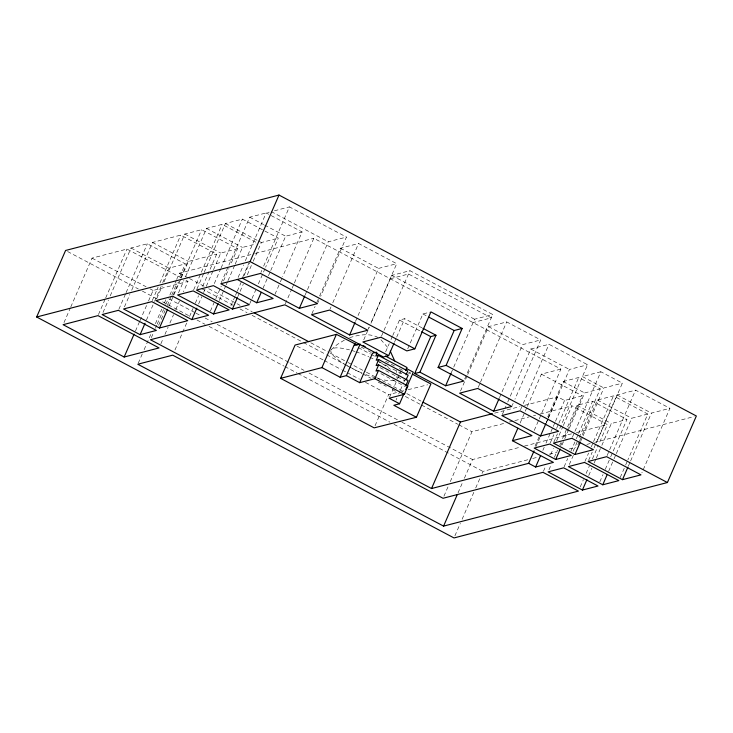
<?xml version="1.0" encoding="UTF-8"?>
<svg xmlns="http://www.w3.org/2000/svg" width="733" height="733" viewBox="0 0 733 733"><rect width="100%" height="100%" fill="white"/><g stroke="black" fill="none" stroke-linecap="round" stroke-linejoin="round"><path stroke-width="0.55" stroke-dasharray="3.67 2.75" d="M63.991 322.602L70.322 308.043M70.771 307.008L92.019 258.135L126.937 249.073L180.996 277.697M98.451 314.576L105.231 298.982M105.689 297.946L126.937 249.073M103.014 312.469L108.438 299.999M110.243 295.839L131.042 248.011L147.342 243.777L185.33 263.889L178.999 278.439M118.865 309.28L125.645 293.686M126.094 292.641L147.342 243.777M124.445 306.907L129.878 294.428M131.683 290.268L152.482 242.44L180.749 235.11L216.675 254.122L209.446 270.761M135.468 331.023L139.536 321.659M139.985 320.623L148.121 301.904M148.57 300.869L153.096 290.47L188.005 281.408L183.488 291.807M152.262 300.612L158.145 287.089M159.95 282.929L180.749 235.11M146.426 320.101L154.104 302.427M154.562 301.391L160.893 286.832M162.699 282.672L169.03 268.122L185.33 263.889M156.798 298.514L162.222 286.035M164.027 281.875L184.826 234.047L201.612 229.686L237.538 248.707L230.758 264.301M138.244 363.192L142.312 353.828M144.117 349.678L151.355 333.039M155.423 323.684L161.755 309.124M164.467 302.885L165.823 299.77M151.337 337.656L153.6 332.461M155.405 328.302L156.761 325.186M157.21 324.142L163.541 309.583M165.805 304.387L168.068 299.192M169.873 295.033L176.204 280.473M176.653 279.438L179.365 273.198L254.314 253.737M158.658 325.232L164.98 310.673M167.243 305.478L171.311 296.114M171.769 295.078L177.194 282.599M173.125 295.188L179.008 281.674M180.813 277.514L201.612 229.686M168.966 306.174L173.492 295.775M173.941 294.739L180.721 279.136M181.17 278.1L188.408 261.461L216.675 254.122M178.495 292.879L183.919 280.4M185.733 276.24L206.523 228.412L222.136 224.362L256.074 242.321M160.884 343.795L163.138 338.591M164.952 334.431L168.114 327.156M169.928 322.996L173.538 314.677M175.801 309.482L179.42 301.162M193.659 289.865L222.136 224.362M196.939 289.013L203.719 273.418M204.177 272.374L225.425 223.51L242.339 219.112L278.274 238.133L265.612 267.243M174.967 349.971L186.723 322.932M189.554 316.509L193.045 308.382M195.308 303.178L198.588 295.711M202.665 286.356L208.987 271.796M198.597 304.012L201.767 296.737M203.572 292.577L205.836 287.382M206.285 286.337L213.065 270.743M213.523 269.698L220.752 253.068L237.538 248.707M214.311 283.579L220.642 269.02M221.091 267.985L242.339 219.112M221.238 282.7L249.724 217.197L269.213 212.139M210.408 311.094L214.027 302.775M215.832 298.615L221.265 286.136M223.519 280.941L228.943 268.461M219.396 300.457L223.922 290.057M224.371 289.022L225.727 285.907M226.176 284.862L227.532 281.747M227.99 280.702L234.771 265.108M235.22 264.072L242.458 247.433L255.982 243.924M238.133 277.395L243.558 264.915M245.363 260.756L266.161 212.927L302.088 231.949L282.645 276.662M242.77 277.111L249.101 262.561M230.941 305.762L235.009 296.407M235.467 295.362L236.823 292.247M237.272 291.203L242.247 279.768M244.052 275.608L249.477 263.138M237.84 296.59L239.654 292.43M240.103 291.395L243.264 284.12M247.333 274.756L252.766 262.286M253.215 261.241L261.351 242.531L278.274 238.133M260.939 272.392L261.846 270.312M263.651 266.161L289.425 206.889L346.443 237.08L320.678 296.343M249.788 303.636L251.602 299.476M252.051 298.441L255.67 290.121M258.382 283.882L265.163 268.287M263.046 288.206L268.021 276.772M268.47 275.727L270.275 271.567M270.734 270.532L285.65 236.218L302.088 231.949M274.967 294.336L279.933 282.901M280.391 281.857L282.196 277.697M285.348 303.792L291.679 289.233M292.137 288.197L293.942 284.038M294.391 282.993L313.834 238.289L560.901 369.084L541.458 413.788M305.221 294.822L307.026 290.662M307.484 289.627L328.274 241.798L346.443 237.08M311.919 313.724L315.089 306.44M316.894 302.28L319.157 297.085M319.606 296.04L340.405 248.221L358.574 243.503L396.718 263.697L370.953 322.96M317.966 302.582L318.873 300.503M330.088 309.005L330.995 306.925M332.8 302.766L358.574 243.503M355.496 321.439L378.549 268.406L396.718 263.697M368.232 329.199L369.139 327.12M363.742 339.883L369.148 327.449M370.953 323.299L391.779 275.416L409.949 270.697L492.723 314.521L466.49 374.838M381.462 336.2L409.949 270.697M385.64 351.849L389.214 343.649M391.001 339.544L392.338 336.465M392.778 335.439L399.476 320.055L404.717 318.69L421.869 327.77M394.455 342.284L396.241 338.179M396.69 337.153L404.717 318.69M407.722 348.853L422.886 313.971L429.895 312.157M375.049 425.781L388.609 394.592L397.286 392.412M389.571 397.231L397.075 379.969M397.524 378.952L399.283 374.893M399.732 373.876L401.052 370.834M396.022 400.172L396.901 398.138M398.679 394.061L400.007 391.001M400.447 389.983L403.553 382.846M404.002 381.82L404.882 379.786M451.024 373.344L453.278 368.158M453.727 367.123L474.553 319.231L492.723 314.521M464.695 378.988L466.041 375.882M460.498 391.092L467.278 375.498M467.727 374.462L488.526 326.634L506.695 321.915L540.725 339.929L514.96 399.192M478.218 387.418L480.023 383.258M480.472 382.223L506.695 321.915M443.941 496.195L448.459 485.796M450.273 481.636L471.97 431.737L504.918 423.179M458.043 492.833L462.569 482.442M464.374 478.283L472.51 459.564L520.045 447.222M499.503 397.671L522.556 344.647L540.725 339.929M502.325 414.511L505.944 406.201M507.749 402.041L530.802 349.009L548.98 344.299L587.591 364.741L559.288 429.584M454.9 535.86L460.324 523.389M462.138 519.23L473.894 492.191M475.699 488.031L480.216 477.641M482.03 473.481L482.928 471.401L528.273 459.628M512.248 405.431L513.146 403.352M520.494 409.802L522.757 404.598M523.206 403.562L548.98 344.299M520.118 423.023L526.899 407.42M527.348 406.384L541.366 374.151L560.901 369.084M534.229 430.427L538.746 420.027M539.195 418.992L541.009 414.832M535.099 446.012L539.167 436.648M547.753 416.894L563.127 381.545L578.731 377.495L600.254 388.893L578.099 439.837M546.369 422.483L547.725 419.368M548.174 418.323L569.422 369.459L587.591 364.741M535.878 446.699L539.946 437.344M546.277 422.785L548.082 418.625M548.541 417.581L557.584 396.791L564.547 400.475L582.359 395.857L563.824 438.481M542.841 450.383L544.198 447.267M546.012 443.108L550.529 432.708M550.978 431.673L552.792 427.513M553.241 426.469L555.046 422.309M555.504 421.273L564.547 400.475M550.245 442.998L553.864 434.678M556.576 428.439L558.381 424.279M558.839 423.243L578.731 377.495M553.864 442.063L557.483 433.744M543.428 471.292L545.691 466.096M550.666 454.652L553.378 448.413M556.539 441.138L562.871 426.579M563.32 425.543L571.914 405.789L607.364 424.554L598.769 444.308M548.962 469.807L551.225 464.612M554.386 457.328L557.547 450.053M559.81 444.849L560.718 442.769M562.523 438.618L576.99 405.34L592.603 401.29L626.953 419.468L612.935 451.702M560.653 445.756L562.009 442.64M562.046 444.931L564.309 439.727M564.758 438.691L568.826 429.327M569.284 428.292L584.65 392.943L600.254 388.893M572.363 437.253L600.84 371.75L622.372 383.148L596.598 442.411M564.126 466.793L567.736 458.473M570.906 451.198L575.881 439.763M576.33 438.719L578.135 434.559M578.594 433.524L592.603 401.29M573.133 451.271L577.65 440.872M569.33 464.52L573.398 455.166M577.916 444.766L579.272 441.642M579.73 440.606L597.358 400.053L613.457 395.875L647.798 414.063L627.906 459.811M580.811 440.973L582.625 436.822M583.074 435.778L603.873 387.949L622.372 383.148M584.971 461.378L588.59 453.058M591.302 446.828L593.107 442.668M593.565 441.623L613.457 395.875M588.59 460.443L592.209 452.124M594.014 447.964L595.819 443.804M596.277 442.769L617.067 394.94L635.566 390.139L669.916 408.318L641.888 472.785M580.234 486.941L583.404 479.666M586.116 473.426L589.277 466.142M592.447 458.867L598.32 445.352M588.736 475.515L591.898 468.231M594.161 463.036L595.966 458.876M596.415 457.832L601.39 446.397M601.839 445.362L611.34 423.527L626.953 419.468M607.089 455.642L635.566 390.139M599.823 481.856L602.993 474.581M605.247 469.377L610.222 457.942M610.671 456.897L612.486 452.747M608.647 471.264L613.622 459.829M614.071 458.785L615.885 454.625M616.334 453.59L631.709 418.241L647.798 414.063M620.219 477.485L625.194 466.041M625.643 465.006L627.457 460.846M628.355 466.142L630.169 461.992M630.618 460.947L651.417 413.119L669.916 408.318M344.363 340.13L337.299 344.446L331.188 349.65A35.853 8.796 23.5 0 1 349.513 349.87M349.577 337.702C358.492 334.862 369.23 332.91 377.907 337.4M274.463 210.774L289.425 206.889M255.414 253.453L313.834 238.289M390.332 278.742L408.501 274.023L491.275 317.847L473.106 322.557M408.51 373.418L410.434 372.914M600.84 371.75L582.341 376.551L603.873 387.949M494.674 413.119L520.054 406.531M524.471 405.386L557.584 396.791M509.307 422.043L513.705 420.898M514.804 420.614L529.079 416.903M533.468 415.767L535.667 415.199M540.065 414.053L571.914 405.789M524.462 446.076L571.997 433.734M576.413 432.589L607.364 424.554M532.689 458.482L538.224 457.044M549.283 454.176L557.016 452.169M569.184 449.008L575.817 447.286M586.876 444.418L590.193 443.557M594.619 442.402L694.142 416.573M401.62 391.33L403.791 390.781M408.125 389.699L427.651 384.798M271.256 211.608L328.274 241.798M340.405 248.221L378.549 268.406M391.779 275.416L474.553 319.231M488.526 326.634L522.556 344.647M530.802 349.009L569.422 369.459M617.067 394.94L651.417 413.119M563.127 381.545L584.65 392.943M597.358 400.053L631.709 418.241M249.724 217.197L263.697 224.591M264.695 225.123L285.65 236.218M541.366 374.151L582.359 395.857M422.886 313.971L426.918 316.106M576.99 405.34L611.34 423.527M225.425 223.51L257.356 240.415M258.355 240.946L261.351 242.531M399.476 320.055L420.66 331.27M206.523 228.412L242.458 247.433M184.826 234.047L220.752 253.068M361.149 347.057L364.182 348.67M368.232 350.805L371.264 352.417M408.666 372.208L410.682 373.28M385.567 361.25L395.38 366.445M399.311 368.525L404.213 371.127M358.382 347.644L370.422 354.012M371.42 354.543L374.435 356.137M379.135 361.781L388.948 366.976M392.87 369.056L402.683 374.251M152.482 242.44L188.408 261.461M380.042 367.636L390.836 373.344M391.825 373.867L404.579 380.619M380.885 373.656L391.679 379.364M392.659 379.886L405.413 386.639M179.365 273.198L188.463 278.018M189.481 278.549L204.644 286.576M208.685 288.72L240.03 305.313M245.088 307.988L252.17 311.736M310.81 342.778L329.016 352.417M330.024 352.949L347.213 362.056M348.221 362.588L365.41 371.686M366.427 372.227L375.525 377.037M376.533 377.577L405.862 393.099M406.87 393.63L421.026 401.125M131.042 248.011L169.03 268.122M186.008 280.345L188.005 281.408M201.639 288.628L232.911 305.175M239.966 308.914L247.03 312.652M252.07 315.327L302.509 342.018M303.517 342.558L325.709 354.305M326.716 354.836L343.869 363.916M344.876 364.448L348.908 366.582M349.916 367.123L362.02 373.528M363.027 374.059L371.1 378.338M378.164 382.067L386.227 386.346M392.283 389.544L396.315 391.688M405.395 396.489L420.531 404.497M421.539 405.037L457.85 424.26M458.858 424.792L471.97 431.737M297.076 346.141L323.226 359.976M324.233 360.517L341.331 369.56M342.338 370.101L346.361 372.227M347.369 372.758L359.436 379.144M365.474 382.342L388.609 394.592M92.019 258.135L146.087 286.759M150.091 288.884L153.096 290.47M168.746 298.752L194.987 312.643M195.995 313.183L201.034 315.85M205.075 317.985L212.139 321.732M217.188 324.398L288.839 362.331M289.847 362.862L303.975 370.348M309.024 373.015L400.859 421.631M401.867 422.171L472.51 459.564M67.601 251.529L138.345 288.976M142.385 291.12L156.532 298.606M162.598 301.822L190.892 316.793M196.948 320.009L205.038 324.288M209.079 326.423L283.854 366.014M284.871 366.546L296.993 372.969M298.001 373.5L389.965 422.181M394.006 424.325L482.928 471.401M380.903 339.681L388.719 348.642M396.571 370.577L396.745 372.529M394.226 380.326A35.853 8.796 23.5 0 1 365.74 374.536M361.882 372.978A35.853 8.796 23.5 0 1 351.602 368.158M350.713 367.691A35.853 8.796 23.5 0 1 346.874 365.565M345.949 365.025A35.853 8.796 23.5 0 1 330.885 350.356M351.767 350.502A35.853 8.796 23.5 0 1 354.836 351.437M355.89 351.785A35.853 8.796 23.5 0 1 368.781 356.806M369.716 357.237A35.853 8.796 23.5 0 1 374.389 359.463M377.074 360.847A35.853 8.796 23.5 0 1 390.478 369.331M396.755 376.469A35.853 8.796 23.5 0 1 396.901 378.191"/><path stroke-width="1.1" d="M36.65 317.004L65.585 250.466L278.998 195.06L696.35 415.996L667.415 482.534L454.002 537.94L36.65 317.004L250.072 261.599L414.832 348.826L430.894 311.892L462.166 328.448L446.104 365.382L438.096 367.462L454.158 330.528L462.166 328.448M124.161 357.017L159.07 347.946L98.002 315.621L63.084 324.682L124.161 357.017L134.102 334.138M140.095 334.66L156.395 330.427L118.407 310.325L102.107 314.549L140.095 334.66L145.07 323.226M159.473 328.008L187.74 320.669L151.813 301.648L123.547 308.987L159.473 328.008L167.61 309.289M191.817 319.606L208.603 315.254L172.676 296.233L155.891 300.585L191.817 319.606L196.792 308.172M213.523 313.971L229.136 309.922L193.21 290.9L177.597 294.959L213.523 313.971L218.04 303.581M250.072 261.599L278.998 195.06M232.416 309.069L249.339 304.681L213.413 285.659L196.49 290.048L232.416 309.069L237.391 297.635M242.321 278.155L299.348 308.336L317.517 303.627L260.49 273.436L220.789 283.744L256.715 302.766L261.241 292.366M299.348 308.336L304.772 295.866M412.706 374.352L430.903 383.982L416.436 417.26L374.142 427.861L280.602 378.347L295.069 345.069L336.401 334.34L357.108 344.922M280.602 378.347L321.934 367.609L336.401 334.34M349.614 334.954L367.783 330.235L329.639 310.041L311.47 314.759L349.614 334.954L355.038 322.474M321.934 367.609L340.139 377.248L354.607 343.979M355.084 343.85L354.369 345.518L359.179 344.263M340.139 377.248L346.397 375.626L360.141 344.015M346.397 375.626L359.692 382.663L372.501 353.214L376.551 352.161M377.11 352.94L375.754 356.055L378.292 355.404L407.731 370.99L406.045 374.847M378.292 355.404L376.194 360.224L378.723 359.564L408.162 375.149L405.99 380.143M378.723 359.564L376.121 365.556L378.659 364.897L408.089 380.482L405.862 385.613M378.659 364.897L375.974 371.054L378.512 370.394L407.951 385.979L404.332 394.299L389.131 398.248L399.577 403.773L404.011 393.575M359.692 382.663L374.893 378.714L378.512 370.394M517.855 428.219L512.431 440.698L553.424 462.395L535.612 467.022L528.649 463.329L431.526 488.545L150.43 339.736L284.899 304.827L383.414 356.98L388.655 355.624L394.006 343.31M405.642 370.605L406.998 367.48L385.411 356.055M405.789 389.498L413.32 372.172L406.302 368.452M414.686 373.537L430.747 336.603L435.988 335.247L419.927 372.181L414.686 373.537L531.966 435.622L512.431 440.698M419.927 372.181L445.618 385.778L451.024 373.344M431.526 488.545L460.461 422.006L492.466 413.696M443.575 526.111L578.429 491.101L542.979 472.327L443.034 498.275L172.704 355.166L137.795 364.228L443.575 526.111L457.145 494.912M493.621 411.186L511.79 406.467L477.76 388.453L459.591 393.172L493.621 411.186L499.045 398.715M540.496 435.998L558.665 431.279L520.045 410.837L501.876 415.556L540.496 435.998L545.92 423.527M528.649 463.329L534.073 450.859M535.612 467.022L540.587 455.587M555.715 459.481L571.319 455.431L549.796 444.033L534.192 448.092L555.715 459.481L560.241 449.082M574.938 454.497L593.437 449.696L571.914 438.297L553.415 443.099L574.938 454.497L580.362 442.017M582.405 490.065L598.018 486.016L563.668 467.828L548.055 471.887L582.405 490.065L586.922 479.666M602.773 484.779L618.863 480.601L584.522 462.422L568.423 466.6L602.773 484.779L607.29 474.379M622.482 479.666L640.981 474.865L606.631 456.677L588.132 461.478L622.482 479.666L627.906 467.187M256.715 302.766L273.152 298.496L237.226 279.475M414.832 348.826L406.824 350.905L381.013 337.235L362.844 341.954L388.655 355.624M445.618 385.778L463.787 381.059L438.096 367.462M399.577 403.773L393.804 405.276L416.436 417.26M428.942 317.178L454.158 330.528M422.877 328.302L435.988 335.247M421.667 331.802L430.747 336.603M446.104 365.382L667.415 482.534M363.156 345.609L365.162 346.672M254.186 312.808L308.795 341.715M423.051 402.197L460.461 422.006M374.893 378.714L404.332 394.299M390.286 351.189L394.721 360.975"/></g></svg>
